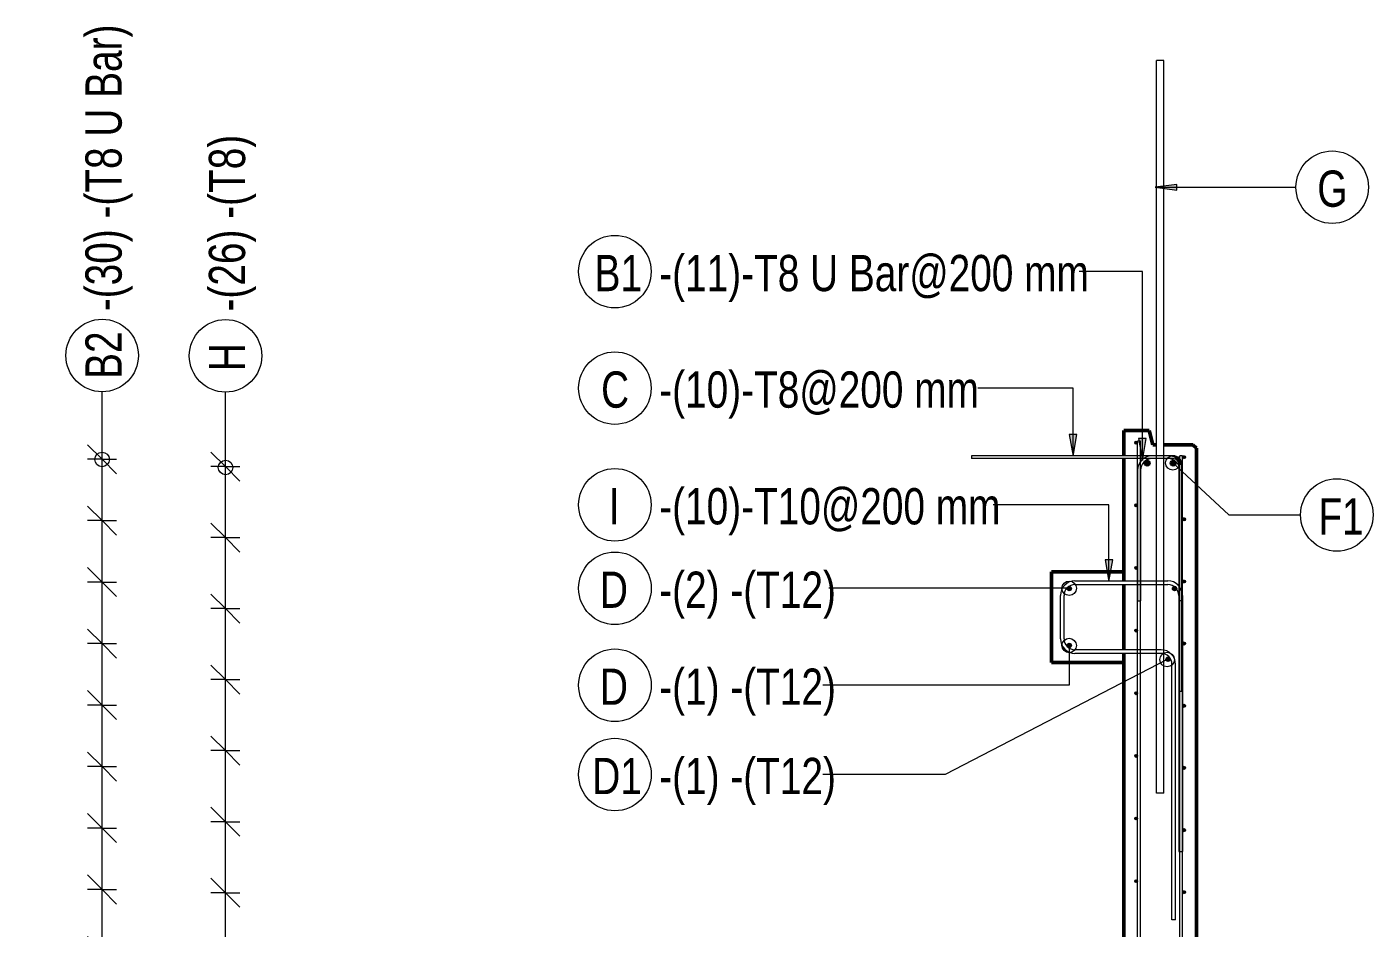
# Model space of a CAD drawing. Header units: millimetres. Extents: x 15401 to 36280, y -2060 to 13564.
# Drawn here: x 22126 to 25838, y 2328 to 4812 of the extents above; entities that cross this region are included whole.
import ezdxf

# ---------------------------------------------------------------- set-up
doc = ezdxf.new("R2010")
doc.units = ezdxf.units.MM
for name, color, linetype, lineweight in [('A-ANNO-DIMS', 211, 'Continuous', 9), ('A-ANNO-DIMS-40', 211, 'Continuous', 9), ('A-WALL', 113, 'Continuous', 25), ('S-BEAM', 12, 'Continuous', 18), ('S-RBAR', 171, 'Continuous', 18), ('S-RBAR-IDEN', 171, 'Continuous', 9)]:
    doc.layers.add(name, color=color, linetype=linetype, lineweight=lineweight)
doc.styles.add('Arial_1', font='arial.ttf', dxfattribs={"height": 95.25})
doc.styles.add('Nirmala UI Semilight', font='NirmalaS.ttf', dxfattribs={"width": 0.8, "height": 100})
doc.dimstyles.new('Arrow_Filled_-_2_5_NI_UI', dxfattribs={"dimscale": 304.8, "dimtxt": 104.736395, "dimasz": 0.262467, "dimexe": 0.131234, "dimexo": 0.0625, "dimgap": 0.131234, "dimtad": 1, "dimdec": 4, "dimzin": 0, "dimdsep": 46, "dimtxsty": 'Nirmala UI Semilight', "dimblk1": 'OBLIQUE', "dimblk2": 'OBLIQUE', "dimsah": 1, "dimcen": 0.09, "dimazin": 0, "dimtfac": 1, "dimtdec": 4, "dimtix": 1, "dimtmove": 0, "dimatfit": 3, "dimfxl": 0.131234, "dimfxlon": 1, "dimtvp": 1, "dimtolj": 1, "dimtzin": 0, "dimarcsym": 2})
doc.dimstyles.new('Arrow_Filled_-_2_5_NI_UI_1', dxfattribs={"dimscale": 304.8, "dimtxt": 104.736395, "dimasz": 0.262467, "dimexe": 0.131234, "dimexo": 0.0625, "dimgap": 0.131234, "dimtad": 1, "dimdec": 4, "dimzin": 0, "dimdsep": 46, "dimtxsty": 'Arial_1', "dimblk1": 'OBLIQUE', "dimblk2": 'OBLIQUE', "dimsah": 1, "dimcen": 0.09, "dimazin": 0, "dimtfac": 1, "dimtdec": 4, "dimtix": 1, "dimtmove": 0, "dimatfit": 3, "dimfxl": 0.131234, "dimfxlon": 1, "dimtvp": 1, "dimtolj": 1, "dimtzin": 0, "dimarcsym": 2})

# ---------------------------------------------------------------- blocks, each defined once
blk = doc.blocks.new('M_Rectangular Corbel - M_Rectangular Corbel-1451328-Elevation Right 1')
at = {"layer": 'S-BEAM', "lineweight": 50}
for p, q in [((12913.8, 3310), (12713.8, 3310)), ((12713.8, 3310), (12713.8, 3060)), ((12913.8, 3285), (12913.8, 3310)), ((12913.8, 3095), (12913.8, 3275)), ((12913.8, 3060), (12913.8, 3085)), ((12713.8, 3060), (12913.8, 3060))]:
    blk.add_line(p, q, dxfattribs=at)
blk = doc.blocks.new('DIMBLOCK58-Elevation Front 1')
at = {"layer": 'A-ANNO-DIMS-40'}
for p, q in [((22333, 2434), (22293, 2474)), ((22333, 2434), (22293, 2434)), ((22333, 2264.5), (22333, 2434)), ((22333, 2434), (22373, 2394)), ((22333, 2434), (22373, 2434)), ((22333, 2264.5), (22293, 2304.5)), ((22333, 2264.5), (22293, 2264.5)), ((22333, 2264.5), (22373, 2224.5)), ((22333, 2264.5), (22373, 2264.5))]:
    blk.add_line(p, q, dxfattribs=at)
blk = doc.blocks.new('_Oblique')
at = {"color": 0, "linetype": 'ByBlock', "lineweight": -2}
blk.add_line((-0.5, -0.5), (0.5, 0.5), dxfattribs=at)
blk = doc.blocks.new('DIMBLOCK59-Elevation Front 1')
at = {"layer": 'A-ANNO-DIMS-40'}
for p, q in [((22333, 2603.5), (22293, 2643.5)), ((22333, 2603.5), (22293, 2603.5)), ((22333, 2434), (22333, 2603.5)), ((22333, 2603.5), (22373, 2563.5)), ((22333, 2603.5), (22373, 2603.5)), ((22333, 2434), (22293, 2474)), ((22333, 2434), (22293, 2434)), ((22333, 2434), (22373, 2394)), ((22333, 2434), (22373, 2434))]:
    blk.add_line(p, q, dxfattribs=at)
blk = doc.blocks.new('DIMBLOCK60-Elevation Front 1')
at = {"layer": 'A-ANNO-DIMS-40'}
for p, q in [((22333, 2773), (22293, 2813)), ((22333, 2773), (22293, 2773)), ((22333, 2603.5), (22333, 2773)), ((22333, 2773), (22373, 2733)), ((22333, 2773), (22373, 2773)), ((22333, 2603.5), (22293, 2643.5)), ((22333, 2603.5), (22293, 2603.5)), ((22333, 2603.5), (22373, 2563.5)), ((22333, 2603.5), (22373, 2603.5))]:
    blk.add_line(p, q, dxfattribs=at)
blk = doc.blocks.new('DIMBLOCK61-Elevation Front 1')
at = {"layer": 'A-ANNO-DIMS-40'}
for p, q in [((22333, 2942.5), (22293, 2982.5)), ((22333, 2942.5), (22293, 2942.5)), ((22333, 2773), (22333, 2942.5)), ((22333, 2942.5), (22373, 2902.5)), ((22333, 2942.5), (22373, 2942.5)), ((22333, 2773), (22293, 2813)), ((22333, 2773), (22293, 2773)), ((22333, 2773), (22373, 2733)), ((22333, 2773), (22373, 2773))]:
    blk.add_line(p, q, dxfattribs=at)
blk = doc.blocks.new('DIMBLOCK62-Elevation Front 1')
at = {"layer": 'A-ANNO-DIMS-40'}
for p, q in [((22333, 3112), (22293, 3152)), ((22333, 3112), (22293, 3112)), ((22333, 2942.5), (22333, 3112)), ((22333, 3112), (22373, 3072)), ((22333, 3112), (22373, 3112)), ((22333, 2942.5), (22293, 2982.5)), ((22333, 2942.5), (22293, 2942.5)), ((22333, 2942.5), (22373, 2902.5)), ((22333, 2942.5), (22373, 2942.5))]:
    blk.add_line(p, q, dxfattribs=at)
blk = doc.blocks.new('DIMBLOCK63-Elevation Front 1')
at = {"layer": 'A-ANNO-DIMS-40'}
for p, q in [((22333, 3281.5), (22293, 3321.5)), ((22333, 3281.5), (22293, 3281.5)), ((22333, 3112), (22333, 3281.5)), ((22333, 3281.5), (22373, 3241.5)), ((22333, 3281.5), (22373, 3281.5)), ((22333, 3112), (22293, 3152)), ((22333, 3112), (22293, 3112)), ((22333, 3112), (22373, 3072)), ((22333, 3112), (22373, 3112))]:
    blk.add_line(p, q, dxfattribs=at)
blk = doc.blocks.new('DIMBLOCK64-Elevation Front 1')
at = {"layer": 'A-ANNO-DIMS-40'}
for p, q in [((22333, 3451), (22293, 3491)), ((22333, 3451), (22293, 3451)), ((22333, 3281.5), (22333, 3451)), ((22333, 3451), (22373, 3411)), ((22333, 3451), (22373, 3451)), ((22333, 3281.5), (22293, 3321.5)), ((22333, 3281.5), (22293, 3281.5)), ((22333, 3281.5), (22373, 3241.5)), ((22333, 3281.5), (22373, 3281.5))]:
    blk.add_line(p, q, dxfattribs=at)
blk = doc.blocks.new('DIMBLOCK65-Elevation Front 1')
at = {"layer": 'A-ANNO-DIMS-40'}
for p, q in [((22333, 3620.5), (22293, 3660.5)), ((22333, 3620.5), (22293, 3620.5)), ((22333, 3451), (22333, 3620.5)), ((22333, 3620.5), (22373, 3580.5)), ((22333, 3620.5), (22373, 3620.5)), ((22333, 3451), (22293, 3491)), ((22333, 3451), (22293, 3451)), ((22333, 3451), (22373, 3411)), ((22333, 3451), (22373, 3451))]:
    blk.add_line(p, q, dxfattribs=at)
blk = doc.blocks.new('DIMBLOCK66-Elevation Front 1')
at = {"layer": 'A-ANNO-DIMS-40'}
for p, q in [((22333, 3620.5), (22293, 3660.5)), ((22333, 3620.5), (22293, 3620.5)), ((22333, -1295), (22333, 3620.5)), ((22333, 3451), (22333, 3620.5)), ((22333, 3620.5), (22373, 3580.5)), ((22333, 3620.5), (22373, 3620.5)), ((22333, 3451), (22293, 3491)), ((22333, 3451), (22293, 3451)), ((22333, 3281.5), (22333, 3451)), ((22333, 3451), (22373, 3411)), ((22333, 3451), (22373, 3451)), ((22333, 3281.5), (22293, 3321.5)), ((22333, 3281.5), (22293, 3281.5)), ((22333, 3112), (22333, 3281.5)), ((22333, 3281.5), (22373, 3241.5)), ((22333, 3281.5), (22373, 3281.5)), ((22333, 3112), (22293, 3152)), ((22333, 3112), (22293, 3112)), ((22333, 2942.5), (22333, 3112)), ((22333, 3112), (22373, 3072)), ((22333, 3112), (22373, 3112)), ((22333, 2942.5), (22293, 2982.5)), ((22333, 2942.5), (22293, 2942.5)), ((22333, 2773), (22333, 2942.5)), ((22333, 2942.5), (22373, 2902.5)), ((22333, 2942.5), (22373, 2942.5)), ((22333, 2773), (22293, 2813)), ((22333, 2773), (22293, 2773)), ((22333, 2603.5), (22333, 2773)), ((22333, 2773), (22373, 2733)), ((22333, 2773), (22373, 2773)), ((22333, 2603.5), (22293, 2643.5)), ((22333, 2603.5), (22293, 2603.5)), ((22333, 2434), (22333, 2603.5)), ((22333, 2603.5), (22373, 2563.5)), ((22333, 2603.5), (22373, 2603.5)), ((22333, 2434), (22293, 2474)), ((22333, 2434), (22293, 2434)), ((22333, 2264.5), (22333, 2434)), ((22333, 2434), (22373, 2394)), ((22333, 2434), (22373, 2434)), ((22333, 2264.5), (22293, 2304.5)), ((22333, 2264.5), (22293, 2264.5)), ((22333, 2095), (22333, 2264.5)), ((22333, 2264.5), (22373, 2224.5)), ((22333, 2264.5), (22373, 2264.5)), ((22333, 2095), (22293, 2135)), ((22333, 2095), (22293, 2095)), ((22333, 1925.5), (22333, 2095)), ((22333, 2095), (22373, 2055)), ((22333, 2095), (22373, 2095)), ((22333, 1925.5), (22293, 1965.5)), ((22333, 1925.5), (22293, 1925.5)), ((22333, 1756), (22333, 1925.5)), ((22333, 1925.5), (22373, 1885.5)), ((22333, 1925.5), (22373, 1925.5)), ((22333, 1756), (22293, 1796)), ((22333, 1756), (22293, 1756)), ((22333, 1586.5), (22333, 1756)), ((22333, 1756), (22373, 1716)), ((22333, 1756), (22373, 1756)), ((22333, 1586.5), (22293, 1626.5)), ((22333, 1586.5), (22293, 1586.5)), ((22333, 1417), (22333, 1586.5)), ((22333, 1586.5), (22373, 1546.5)), ((22333, 1586.5), (22373, 1586.5)), ((22333, 1417), (22293, 1457)), ((22333, 1417), (22293, 1417)), ((22333, 1247.5), (22333, 1417)), ((22333, 1417), (22373, 1377)), ((22333, 1417), (22373, 1417)), ((22333, 1247.5), (22293, 1287.5)), ((22333, 1247.5), (22293, 1247.5)), ((22333, 1078), (22333, 1247.5)), ((22333, 1247.5), (22373, 1207.5)), ((22333, 1247.5), (22373, 1247.5)), ((22333, 1078), (22293, 1118)), ((22333, 1078), (22293, 1078)), ((22333, 908.5), (22333, 1078)), ((22333, 1078), (22373, 1038)), ((22333, 1078), (22373, 1078)), ((22333, 908.5), (22293, 948.5)), ((22333, 908.5), (22293, 908.5)), ((22333, 739), (22333, 908.5)), ((22333, 908.5), (22373, 868.5)), ((22333, 908.5), (22373, 908.5)), ((22333, 739), (22293, 779)), ((22333, 739), (22293, 739)), ((22333, 569.5), (22333, 739)), ((22333, 739), (22373, 699)), ((22333, 739), (22373, 739)), ((22333, 569.5), (22293, 609.5)), ((22333, 569.5), (22293, 569.5)), ((22333, 400), (22333, 569.5)), ((22333, 569.5), (22373, 529.5)), ((22333, 569.5), (22373, 569.5)), ((22333, 400), (22293, 440)), ((22333, 400), (22293, 400)), ((22333, 230.5), (22333, 400)), ((22333, 400), (22373, 360)), ((22333, 400), (22373, 400)), ((22333, 230.5), (22293, 270.5)), ((22333, 230.5), (22293, 230.5)), ((22333, 61), (22333, 230.5)), ((22333, 230.5), (22373, 190.5)), ((22333, 230.5), (22373, 230.5)), ((22333, 61), (22293, 101)), ((22333, 61), (22293, 61)), ((22333, -108.5), (22333, 61)), ((22333, 61), (22373, 21)), ((22333, 61), (22373, 61)), ((22333, -108.5), (22293, -68.5)), ((22333, -108.5), (22293, -108.5)), ((22333, -278), (22333, -108.5)), ((22333, -108.5), (22373, -148.5)), ((22333, -108.5), (22373, -108.5)), ((22333, -278), (22293, -238)), ((22333, -278), (22293, -278)), ((22333, -447.5), (22333, -278)), ((22333, -278), (22373, -318)), ((22333, -278), (22373, -278)), ((22333, -447.5), (22293, -407.5)), ((22333, -447.5), (22293, -447.5)), ((22333, -617), (22333, -447.5)), ((22333, -447.5), (22373, -487.5)), ((22333, -447.5), (22373, -447.5)), ((22333, -617), (22293, -577)), ((22333, -617), (22293, -617)), ((22333, -786.5), (22333, -617)), ((22333, -617), (22373, -657)), ((22333, -617), (22373, -617)), ((22333, -786.5), (22293, -746.5)), ((22333, -786.5), (22293, -786.5)), ((22333, -956), (22333, -786.5)), ((22333, -786.5), (22373, -826.5)), ((22333, -786.5), (22373, -786.5)), ((22333, -956), (22293, -916)), ((22333, -956), (22293, -956)), ((22333, -1125.5), (22333, -956)), ((22333, -956), (22373, -996)), ((22333, -956), (22373, -956)), ((22333, -1125.5), (22293, -1085.5)), ((22333, -1125.5), (22293, -1125.5)), ((22333, -1295), (22333, -1125.5)), ((22333, -1125.5), (22373, -1165.5)), ((22333, -1125.5), (22373, -1125.5)), ((22333, -1295), (22293, -1255)), ((22333, -1295), (22293, -1295)), ((22333, -1295), (22373, -1335)), ((22333, -1295), (22373, -1295))]:
    blk.add_line(p, q, dxfattribs=at)
blk = doc.blocks.new('_None')
blk = doc.blocks.new('DIMBLOCK85-Elevation Front 1')
at = {"layer": 'A-ANNO-DIMS-40'}
for p, q in [((22673.1, 2425.2), (22633.1, 2465.2)), ((22673.1, 2425.2), (22633.1, 2425.2)), ((22673.1, 2229.4), (22673.1, 2425.2)), ((22673.1, 2425.2), (22713.1, 2385.2)), ((22673.1, 2425.2), (22713.1, 2425.2)), ((22673.1, 2229.4), (22633.1, 2269.4)), ((22673.1, 2229.4), (22633.1, 2229.4)), ((22673.1, 2229.4), (22713.1, 2189.4)), ((22673.1, 2229.4), (22713.1, 2229.4))]:
    blk.add_line(p, q, dxfattribs=at)
blk = doc.blocks.new('DIMBLOCK86-Elevation Front 1')
at = {"layer": 'A-ANNO-DIMS-40'}
for p, q in [((22673.1, 2621), (22633.1, 2661)), ((22673.1, 2621), (22633.1, 2621)), ((22673.1, 2425.2), (22673.1, 2621)), ((22673.1, 2621), (22713.1, 2581)), ((22673.1, 2621), (22713.1, 2621)), ((22673.1, 2425.2), (22633.1, 2465.2)), ((22673.1, 2425.2), (22633.1, 2425.2)), ((22673.1, 2425.2), (22713.1, 2385.2)), ((22673.1, 2425.2), (22713.1, 2425.2))]:
    blk.add_line(p, q, dxfattribs=at)
blk = doc.blocks.new('DIMBLOCK87-Elevation Front 1')
at = {"layer": 'A-ANNO-DIMS-40'}
for p, q in [((22673.1, 2816.8), (22633.1, 2856.8)), ((22673.1, 2816.8), (22633.1, 2816.8)), ((22673.1, 2621), (22673.1, 2816.8)), ((22673.1, 2816.8), (22713.1, 2776.8)), ((22673.1, 2816.8), (22713.1, 2816.8)), ((22673.1, 2621), (22633.1, 2661)), ((22673.1, 2621), (22633.1, 2621)), ((22673.1, 2621), (22713.1, 2581)), ((22673.1, 2621), (22713.1, 2621))]:
    blk.add_line(p, q, dxfattribs=at)
blk = doc.blocks.new('DIMBLOCK88-Elevation Front 1')
at = {"layer": 'A-ANNO-DIMS-40'}
for p, q in [((22673.1, 3012.6), (22633.1, 3052.6)), ((22673.1, 3012.6), (22633.1, 3012.6)), ((22673.1, 2816.8), (22673.1, 3012.6)), ((22673.1, 3012.6), (22713.1, 2972.6)), ((22673.1, 3012.6), (22713.1, 3012.6)), ((22673.1, 2816.8), (22633.1, 2856.8)), ((22673.1, 2816.8), (22633.1, 2816.8)), ((22673.1, 2816.8), (22713.1, 2776.8)), ((22673.1, 2816.8), (22713.1, 2816.8))]:
    blk.add_line(p, q, dxfattribs=at)
blk = doc.blocks.new('DIMBLOCK89-Elevation Front 1')
at = {"layer": 'A-ANNO-DIMS-40'}
for p, q in [((22673.1, 3208.4), (22633.1, 3248.4)), ((22673.1, 3208.4), (22633.1, 3208.4)), ((22673.1, 3012.6), (22673.1, 3208.4)), ((22673.1, 3208.4), (22713.1, 3168.4)), ((22673.1, 3208.4), (22713.1, 3208.4)), ((22673.1, 3012.6), (22633.1, 3052.6)), ((22673.1, 3012.6), (22633.1, 3012.6)), ((22673.1, 3012.6), (22713.1, 2972.6)), ((22673.1, 3012.6), (22713.1, 3012.6))]:
    blk.add_line(p, q, dxfattribs=at)
blk = doc.blocks.new('DIMBLOCK90-Elevation Front 1')
at = {"layer": 'A-ANNO-DIMS-40'}
for p, q in [((22673.1, 3404.2), (22633.1, 3444.2)), ((22673.1, 3404.2), (22633.1, 3404.2)), ((22673.1, 3208.4), (22673.1, 3404.2)), ((22673.1, 3404.2), (22713.1, 3364.2)), ((22673.1, 3404.2), (22713.1, 3404.2)), ((22673.1, 3208.4), (22633.1, 3248.4)), ((22673.1, 3208.4), (22633.1, 3208.4)), ((22673.1, 3208.4), (22713.1, 3168.4)), ((22673.1, 3208.4), (22713.1, 3208.4))]:
    blk.add_line(p, q, dxfattribs=at)
blk = doc.blocks.new('DIMBLOCK91-Elevation Front 1')
at = {"layer": 'A-ANNO-DIMS-40'}
for p, q in [((22673.1, 3600), (22633.1, 3640)), ((22673.1, 3600), (22633.1, 3600)), ((22673.1, 3404.2), (22673.1, 3600)), ((22673.1, 3600), (22713.1, 3560)), ((22673.1, 3600), (22713.1, 3600)), ((22673.1, 3404.2), (22633.1, 3444.2)), ((22673.1, 3404.2), (22633.1, 3404.2)), ((22673.1, 3404.2), (22713.1, 3364.2)), ((22673.1, 3404.2), (22713.1, 3404.2))]:
    blk.add_line(p, q, dxfattribs=at)
blk = doc.blocks.new('DIMBLOCK92-Elevation Front 1')
at = {"layer": 'A-ANNO-DIMS-40'}
for p, q in [((22673.1, 3600), (22633.1, 3640)), ((22673.1, 3600), (22633.1, 3600)), ((22673.1, -1295), (22673.1, 3600)), ((22673.1, 3404.2), (22673.1, 3600)), ((22673.1, 3600), (22713.1, 3560)), ((22673.1, 3600), (22713.1, 3600)), ((22673.1, 3404.2), (22633.1, 3444.2)), ((22673.1, 3404.2), (22633.1, 3404.2)), ((22673.1, 3208.4), (22673.1, 3404.2)), ((22673.1, 3404.2), (22713.1, 3364.2)), ((22673.1, 3404.2), (22713.1, 3404.2)), ((22673.1, 3208.4), (22633.1, 3248.4)), ((22673.1, 3208.4), (22633.1, 3208.4)), ((22673.1, 3012.6), (22673.1, 3208.4)), ((22673.1, 3208.4), (22713.1, 3168.4)), ((22673.1, 3208.4), (22713.1, 3208.4)), ((22673.1, 3012.6), (22633.1, 3052.6)), ((22673.1, 3012.6), (22633.1, 3012.6)), ((22673.1, 2816.8), (22673.1, 3012.6)), ((22673.1, 3012.6), (22713.1, 2972.6)), ((22673.1, 3012.6), (22713.1, 3012.6)), ((22673.1, 2816.8), (22633.1, 2856.8)), ((22673.1, 2816.8), (22633.1, 2816.8)), ((22673.1, 2621), (22673.1, 2816.8)), ((22673.1, 2816.8), (22713.1, 2776.8)), ((22673.1, 2816.8), (22713.1, 2816.8)), ((22673.1, 2621), (22633.1, 2661)), ((22673.1, 2621), (22633.1, 2621)), ((22673.1, 2425.2), (22673.1, 2621)), ((22673.1, 2621), (22713.1, 2581)), ((22673.1, 2621), (22713.1, 2621)), ((22673.1, 2425.2), (22633.1, 2465.2)), ((22673.1, 2425.2), (22633.1, 2425.2)), ((22673.1, 2229.4), (22673.1, 2425.2)), ((22673.1, 2425.2), (22713.1, 2385.2)), ((22673.1, 2425.2), (22713.1, 2425.2)), ((22673.1, 2229.4), (22633.1, 2269.4)), ((22673.1, 2229.4), (22633.1, 2229.4)), ((22673.1, 2033.6), (22673.1, 2229.4)), ((22673.1, 2229.4), (22713.1, 2189.4)), ((22673.1, 2229.4), (22713.1, 2229.4)), ((22673.1, 2033.6), (22633.1, 2073.6)), ((22673.1, 2033.6), (22633.1, 2033.6)), ((22673.1, 1837.8), (22673.1, 2033.6)), ((22673.1, 2033.6), (22713.1, 1993.6)), ((22673.1, 2033.6), (22713.1, 2033.6)), ((22673.1, 1837.8), (22633.1, 1877.8)), ((22673.1, 1837.8), (22633.1, 1837.8)), ((22673.1, 1642), (22673.1, 1837.8)), ((22673.1, 1837.8), (22713.1, 1797.8)), ((22673.1, 1837.8), (22713.1, 1837.8)), ((22673.1, 1642), (22633.1, 1682)), ((22673.1, 1642), (22633.1, 1642)), ((22673.1, 1446.2), (22673.1, 1642)), ((22673.1, 1642), (22713.1, 1602)), ((22673.1, 1642), (22713.1, 1642)), ((22673.1, 1446.2), (22633.1, 1486.2)), ((22673.1, 1446.2), (22633.1, 1446.2)), ((22673.1, 1250.4), (22673.1, 1446.2)), ((22673.1, 1446.2), (22713.1, 1406.2)), ((22673.1, 1446.2), (22713.1, 1446.2)), ((22673.1, 1250.4), (22633.1, 1290.4)), ((22673.1, 1250.4), (22633.1, 1250.4)), ((22673.1, 1054.6), (22673.1, 1250.4)), ((22673.1, 1250.4), (22713.1, 1210.4)), ((22673.1, 1250.4), (22713.1, 1250.4)), ((22673.1, 1054.6), (22633.1, 1094.6)), ((22673.1, 1054.6), (22633.1, 1054.6)), ((22673.1, 858.8), (22673.1, 1054.6)), ((22673.1, 1054.6), (22713.1, 1014.6)), ((22673.1, 1054.6), (22713.1, 1054.6)), ((22673.1, 858.8), (22633.1, 898.8)), ((22673.1, 858.8), (22633.1, 858.8)), ((22673.1, 663), (22673.1, 858.8)), ((22673.1, 858.8), (22713.1, 818.8)), ((22673.1, 858.8), (22713.1, 858.8)), ((22673.1, 663), (22633.1, 703)), ((22673.1, 663), (22633.1, 663)), ((22673.1, 467.2), (22673.1, 663)), ((22673.1, 663), (22713.1, 623)), ((22673.1, 663), (22713.1, 663)), ((22673.1, 467.2), (22633.1, 507.2)), ((22673.1, 467.2), (22633.1, 467.2)), ((22673.1, 271.4), (22673.1, 467.2)), ((22673.1, 467.2), (22713.1, 427.2)), ((22673.1, 467.2), (22713.1, 467.2)), ((22673.1, 271.4), (22633.1, 311.4)), ((22673.1, 271.4), (22633.1, 271.4)), ((22673.1, 75.6), (22673.1, 271.4)), ((22673.1, 271.4), (22713.1, 231.4)), ((22673.1, 271.4), (22713.1, 271.4)), ((22673.1, 75.6), (22633.1, 115.6)), ((22673.1, 75.6), (22633.1, 75.6)), ((22673.1, -120.2), (22673.1, 75.6)), ((22673.1, 75.6), (22713.1, 35.6)), ((22673.1, 75.6), (22713.1, 75.6)), ((22673.1, -120.2), (22633.1, -80.2)), ((22673.1, -120.2), (22633.1, -120.2)), ((22673.1, -316), (22673.1, -120.2)), ((22673.1, -120.2), (22713.1, -160.2)), ((22673.1, -120.2), (22713.1, -120.2)), ((22673.1, -316), (22633.1, -276)), ((22673.1, -316), (22633.1, -316)), ((22673.1, -511.8), (22673.1, -316)), ((22673.1, -316), (22713.1, -356)), ((22673.1, -316), (22713.1, -316)), ((22673.1, -511.8), (22633.1, -471.8)), ((22673.1, -511.8), (22633.1, -511.8)), ((22673.1, -707.6), (22673.1, -511.8)), ((22673.1, -511.8), (22713.1, -551.8)), ((22673.1, -511.8), (22713.1, -511.8)), ((22673.1, -707.6), (22633.1, -667.6)), ((22673.1, -707.6), (22633.1, -707.6)), ((22673.1, -903.4), (22673.1, -707.6)), ((22673.1, -707.6), (22713.1, -747.6)), ((22673.1, -707.6), (22713.1, -707.6)), ((22673.1, -903.4), (22633.1, -863.4)), ((22673.1, -903.4), (22633.1, -903.4)), ((22673.1, -1099.2), (22673.1, -903.4)), ((22673.1, -903.4), (22713.1, -943.4)), ((22673.1, -903.4), (22713.1, -903.4)), ((22673.1, -1099.2), (22633.1, -1059.2)), ((22673.1, -1099.2), (22633.1, -1099.2)), ((22673.1, -1295), (22673.1, -1099.2)), ((22673.1, -1099.2), (22713.1, -1139.2)), ((22673.1, -1099.2), (22713.1, -1099.2)), ((22673.1, -1295), (22633.1, -1255)), ((22673.1, -1295), (22633.1, -1295)), ((22673.1, -1295), (22713.1, -1335)), ((22673.1, -1295), (22713.1, -1295))]:
    blk.add_line(p, q, dxfattribs=at)
blk = doc.blocks.new('M_Rebar Tag_rfa MARK - DOT 1 MM-794228-Elevation Front 1')
at = {"layer": 'S-RBAR-IDEN'}
blk.add_circle((17312.2, -1959.5), 100, dxfattribs=at)
blk = doc.blocks.new('M_Rebar Tag_rfa MARK - DOT 1 MM-794228-Elevation Right 1')
at = {"layer": 'S-RBAR-IDEN'}
blk.add_circle((11510.3, 3264.5), 100, dxfattribs=at)
blk = doc.blocks.new('M_Rebar Tag_rfa Dimension - ARROW-793927-Elevation Right 1')
at = {"layer": 'S-RBAR-IDEN'}
blk.add_circle((13488.4, 1852.2), 100, dxfattribs=at)
blk = doc.blocks.new('M_Rebar Tag_rfa MARK - ARROW-794226-Elevation Right 1')
at = {"layer": 'S-RBAR-IDEN'}
blk.add_circle((13488.4, 4370.3), 100, dxfattribs=at)

msp = doc.modelspace()

# ---------------------------------------------------------------- hatches: boundary and pattern name
at = {"layer": 'S-RBAR'}
h = msp.add_hatch(color=256, dxfattribs=at)
edge = h.paths.add_edge_path()
edge.add_arc((25184.62743, 3666), 4, 0, 360)
for points in [[(25184.62743, 3662), (25188.62743, 3666), (25184.62743, 3670), (25180.62743, 3666)], [(25217.21924, 3601.89155), (25222.74711, 3609.5), (25217.21924, 3617.10845), (25208.27497, 3614.20228), (25208.27497, 3604.79772)], [(25289.04926, 3601.89155), (25294.57712, 3609.5), (25289.04926, 3617.10845), (25280.10499, 3614.20228), (25280.10499, 3604.79772)], [(25316.62743, 3622), (25320.62743, 3626), (25316.62743, 3630), (25312.62743, 3626)], [(25184.62743, 3489.27586), (25188.62743, 3493.27586), (25184.62743, 3497.27586), (25180.8223, 3493.081)], [(25316.62743, 3450.65517), (25320.62743, 3454.65517), (25316.62743, 3458.65517), (25312.62743, 3454.65517)], [(25184.62743, 3316.55172), (25188.62743, 3320.55172), (25184.62743, 3324.55172), (25180.62743, 3320.55172)], [(25000.01951, 3257.66917), (25006.01951, 3263.66917), (25000.01951, 3269.66917), (24994.01951, 3263.66917)], [(25290.62743, 3257.66917), (25296.62743, 3263.66917), (25290.62743, 3269.66917), (25284.62743, 3263.66917)], [(25316.62743, 3279.31034), (25320.62743, 3283.31034), (25316.62743, 3287.31034), (25312.62743, 3283.31034)], [(25184.62743, 3143.82759), (25188.62743, 3147.82759), (25184.62743, 3151.82759), (25180.62743, 3147.82759)], [(25000.01951, 3101.07444), (25006.01951, 3107.07444), (25000.01951, 3113.07444), (24994.01951, 3107.07444)], [(25316.62743, 3107.96552), (25320.62743, 3111.96552), (25316.62743, 3115.96552), (25312.62743, 3111.96552)], [(25272.34323, 3062.80184), (25278.34323, 3068.80184), (25272.34323, 3074.80184), (25266.34323, 3068.80184)], [(25272.34323, 3062.80184), (25278.34323, 3068.80184), (25272.34323, 3074.80184), (25266.34323, 3068.80184)], [(25184.62743, 2971.10345), (25188.62743, 2975.10345), (25184.62743, 2979.10345), (25180.62743, 2975.10345)], [(25316.62743, 2936.62069), (25320.62743, 2940.62069), (25316.62743, 2944.62069), (25312.62743, 2940.62069)], [(25184.62743, 2798.37931), (25188.62743, 2802.37931), (25184.62743, 2806.37931), (25180.62743, 2802.37931)], [(25316.62743, 2765.27586), (25320.62743, 2769.27586), (25316.62743, 2773.27586), (25312.62743, 2769.27586)], [(25184.62743, 2625.65517), (25188.62743, 2629.65517), (25184.62743, 2633.65517), (25180.62743, 2629.65517)], [(25316.62743, 2593.93103), (25320.62743, 2597.93103), (25316.62743, 2601.93103), (25312.62743, 2597.93103)], [(25184.62743, 2452.93103), (25188.62743, 2456.93103), (25184.62743, 2460.93103), (25180.62743, 2456.93103)], [(25316.62743, 2422.58621), (25320.62743, 2426.58621), (25316.62743, 2430.58621), (25312.62743, 2426.58621)]]:
    msp.add_hatch(color=256, dxfattribs=at).paths.add_polyline_path(points)
h = msp.add_hatch(color=256, dxfattribs=at)
edge = h.paths.add_edge_path()
edge.add_arc((25214.74711, 3609.5), 8, 0, 360)
h = msp.add_hatch(color=256, dxfattribs=at)
edge = h.paths.add_edge_path()
edge.add_arc((25286.57712, 3609.5), 8, 0, 360)
h = msp.add_hatch(color=256, dxfattribs=at)
edge = h.paths.add_edge_path()
edge.add_arc((25316.62743, 3626), 4, 0, 360)
h = msp.add_hatch(color=256, dxfattribs=at)
edge = h.paths.add_edge_path()
edge.add_arc((25184.62743, 3493.27586), 4, 0, 360)
h = msp.add_hatch(color=256, dxfattribs=at)
edge = h.paths.add_edge_path()
edge.add_arc((25316.62743, 3454.65517), 4, 0, 360)
h = msp.add_hatch(color=256, dxfattribs=at)
edge = h.paths.add_edge_path()
edge.add_arc((25184.62743, 3320.55172), 4, 0, 360)
h = msp.add_hatch(color=256, dxfattribs=at)
edge = h.paths.add_edge_path()
edge.add_arc((25000.01951, 3263.66917), 6, 0, 360)
h = msp.add_hatch(color=256, dxfattribs=at)
edge = h.paths.add_edge_path()
edge.add_arc((25290.62743, 3263.66917), 6, 0, 360)
h = msp.add_hatch(color=256, dxfattribs=at)
edge = h.paths.add_edge_path()
edge.add_arc((25316.62743, 3283.31034), 4, 0, 360)
h = msp.add_hatch(color=256, dxfattribs=at)
edge = h.paths.add_edge_path()
edge.add_arc((25184.62743, 3147.82759), 4, 0, 360)
h = msp.add_hatch(color=256, dxfattribs=at)
edge = h.paths.add_edge_path()
edge.add_arc((25000.01951, 3107.07444), 6, 0, 360)
h = msp.add_hatch(color=256, dxfattribs=at)
edge = h.paths.add_edge_path()
edge.add_arc((25316.62743, 3111.96552), 4, 0, 360)
h = msp.add_hatch(color=256, dxfattribs=at)
edge = h.paths.add_edge_path()
edge.add_arc((25272.34323, 3068.80184), 6, 0, 360)
h = msp.add_hatch(color=256, dxfattribs=at)
edge = h.paths.add_edge_path()
edge.add_arc((25272.34323, 3068.80184), 6, 0, 360)
h = msp.add_hatch(color=256, dxfattribs=at)
edge = h.paths.add_edge_path()
edge.add_arc((25184.62743, 2975.10345), 4, 0, 360)
h = msp.add_hatch(color=256, dxfattribs=at)
edge = h.paths.add_edge_path()
edge.add_arc((25316.62743, 2940.62069), 4, 0, 360)
h = msp.add_hatch(color=256, dxfattribs=at)
edge = h.paths.add_edge_path()
edge.add_arc((25184.62743, 2802.37931), 4, 0, 360)
h = msp.add_hatch(color=256, dxfattribs=at)
edge = h.paths.add_edge_path()
edge.add_arc((25316.62743, 2769.27586), 4, 0, 360)
h = msp.add_hatch(color=256, dxfattribs=at)
edge = h.paths.add_edge_path()
edge.add_arc((25184.62743, 2629.65517), 4, 0, 360)
h = msp.add_hatch(color=256, dxfattribs=at)
edge = h.paths.add_edge_path()
edge.add_arc((25316.62743, 2597.93103), 4, 0, 360)
h = msp.add_hatch(color=256, dxfattribs=at)
edge = h.paths.add_edge_path()
edge.add_arc((25184.62743, 2456.93103), 4, 0, 360)
h = msp.add_hatch(color=256, dxfattribs=at)
edge = h.paths.add_edge_path()
edge.add_arc((25316.62743, 2426.58621), 4, 0, 360)
at = {"layer": 'S-RBAR-IDEN'}
for points in [[(25236.83865, 4370.34557), (25296.83865, 4362.44642), (25296.83865, 4378.24472)], [(25010.70984, 3628.66292), (25021.28946, 3688.66292), (25000.13022, 3688.66292)], [(25201.73821, 3617.07608), (25212.31783, 3677.07608), (25191.15859, 3677.07608)], [(25109.22774, 3283.28382), (25119.80736, 3343.28382), (25098.64813, 3343.28382)]]:
    msp.add_hatch(color=256, dxfattribs=at).paths.add_polyline_path(points)

# ---------------------------------------------------------------- linework, layer by layer
at = {"layer": 'A-WALL', "lineweight": 50}
for p, q in [((25220.61539, 3700), (25150.62743, 3700)), ((25150.62743, 3700), (25150.62743, 3630)), ((25230.61539, 3660), (25220.61539, 3700)), ((25240.62743, 3660), (25230.61539, 3660)), ((25341.07733, 3660), (25260.62743, 3660)), ((25350.62743, 3650.4499), (25341.07733, 3660)), ((25350.62743, 1771.09395), (25350.62743, 3650.4499)), ((25150.62743, 3622), (25150.62743, 3285)), ((25150.62743, 3275), (25150.62743, 3095)), ((25150.62743, 3085), (25150.62743, -1395))]:
    msp.add_line(p, q, dxfattribs=at)
at = {"layer": 'S-RBAR'}
for p, q in [((25260.62743, 4720), (25240.62743, 4720)), ((25240.62743, 2700), (25240.62743, 4720)), ((25260.62743, 2700), (25260.62743, 4720)), ((25184.62743, 3670), (25180.62743, 3666)), ((25180.62743, 3666), (25184.62743, 3662)), ((25188.62743, 3666), (25184.62743, 3670)), ((25184.62743, 3662), (25188.62743, 3666)), ((25196.62743, 3670), (25188.62743, 3670)), ((25188.62743, -1365), (25188.62743, 3670)), ((25196.62743, -1365), (25196.62743, 3670)), ((25286.62743, 3630), (24730.62743, 3630)), ((24730.62743, 3630), (24730.62743, 3622)), ((25286.62743, 3622), (24730.62743, 3622)), ((25217.21924, 3617.10845), (25208.27497, 3614.20228)), ((25208.27497, 3614.20228), (25208.27497, 3604.79772)), ((25208.27497, 3604.79772), (25217.21924, 3601.89155)), ((25222.74711, 3609.5), (25217.21924, 3617.10845)), ((25217.21924, 3601.89155), (25222.74711, 3609.5)), ((25272.62743, 3630), (25228.62743, 3630)), ((25272.62743, 3622), (25228.62743, 3622)), ((25289.04926, 3617.10845), (25280.10499, 3614.20228)), ((25280.10499, 3614.20228), (25280.10499, 3604.79772)), ((25280.10499, 3604.79772), (25289.04926, 3601.89155)), ((25294.57712, 3609.5), (25289.04926, 3617.10845)), ((25289.04926, 3601.89155), (25294.57712, 3609.5)), ((25302.62743, 2980.31382), (25302.62743, 3606)), ((25312.62743, 3630), (25304.62743, 3630)), ((25304.62743, -1365), (25304.62743, 3630)), ((25310.62743, 2980.31382), (25310.62743, 3606)), ((25312.62743, -1365), (25312.62743, 3630)), ((25316.62743, 3630), (25312.62743, 3626)), ((25312.62743, 3626), (25316.62743, 3622)), ((25320.62743, 3626), (25316.62743, 3630)), ((25316.62743, 3622), (25320.62743, 3626)), ((25188.62743, 3590), (25188.62743, 3230)), ((25196.62743, 3590), (25196.62743, 3230)), ((25304.62743, 3230), (25304.62743, 3590)), ((25312.62743, 3230), (25312.62743, 3590)), ((25184.62743, 3497.27586), (25180.8223, 3493.081)), ((25180.8223, 3493.081), (25184.62743, 3489.27586)), ((25188.62743, 3493.27586), (25184.62743, 3497.27586)), ((25184.62743, 3489.27586), (25188.62743, 3493.27586)), ((25316.62743, 3458.65517), (25312.62743, 3454.65517)), ((25312.62743, 3454.65517), (25316.62743, 3450.65517)), ((25320.62743, 3454.65517), (25316.62743, 3458.65517)), ((25316.62743, 3450.65517), (25320.62743, 3454.65517)), ((25184.62743, 3324.55172), (25180.62743, 3320.55172)), ((25180.62743, 3320.55172), (25184.62743, 3316.55172)), ((25188.62743, 3320.55172), (25184.62743, 3324.55172)), ((25184.62743, 3316.55172), (25188.62743, 3320.55172)), ((25000.01951, 3269.66917), (24994.01951, 3263.66917)), ((25006.01951, 3263.66917), (25000.01951, 3269.66917)), ((25015.62743, 3285), (25272.03727, 3285)), ((25015.62743, 3275), (25272.03727, 3275)), ((25290.62743, 3269.66917), (25284.62743, 3263.66917)), ((25296.62743, 3263.66917), (25290.62743, 3269.66917)), ((25316.62743, 3287.31034), (25312.62743, 3283.31034)), ((25312.62743, 3283.31034), (25316.62743, 3279.31034)), ((25320.62743, 3283.31034), (25316.62743, 3287.31034)), ((25316.62743, 3279.31034), (25320.62743, 3283.31034)), ((24975.62743, 3125), (24975.62743, 3245)), ((24985.62743, 3125), (24985.62743, 3245)), ((24994.01951, 3263.66917), (25000.01951, 3257.66917)), ((25000.01951, 3257.66917), (25006.01951, 3263.66917)), ((25188.62743, 3230), (25196.62743, 3230)), ((25284.62743, 3263.66917), (25290.62743, 3257.66917)), ((25290.62743, 3257.66917), (25296.62743, 3263.66917)), ((25302.03727, 3245), (25302.03727, 2538.77038)), ((25312.62743, 3230), (25304.62743, 3230)), ((25312.03727, 3245), (25312.03727, 2538.77038)), ((25184.62743, 3151.82759), (25180.62743, 3147.82759)), ((25180.62743, 3147.82759), (25184.62743, 3143.82759)), ((25188.62743, 3147.82759), (25184.62743, 3151.82759)), ((25184.62743, 3143.82759), (25188.62743, 3147.82759)), ((25000.01951, 3113.07444), (24994.01951, 3107.07444)), ((24994.01951, 3107.07444), (25000.01951, 3101.07444)), ((25006.01951, 3107.07444), (25000.01951, 3113.07444)), ((25000.01951, 3101.07444), (25006.01951, 3107.07444)), ((25253.04665, 3095), (25015.62743, 3095)), ((25253.04665, 3085), (25015.62743, 3085)), ((25316.62743, 3115.96552), (25312.62743, 3111.96552)), ((25312.62743, 3111.96552), (25316.62743, 3107.96552)), ((25320.62743, 3111.96552), (25316.62743, 3115.96552)), ((25316.62743, 3107.96552), (25320.62743, 3111.96552)), ((25272.34323, 3074.80184), (25266.34323, 3068.80184)), ((25272.34323, 3074.80184), (25266.34323, 3068.80184)), ((25266.34323, 3068.80184), (25272.34323, 3062.80184)), ((25266.34323, 3068.80184), (25272.34323, 3062.80184)), ((25278.34323, 3068.80184), (25272.34323, 3074.80184)), ((25278.34323, 3068.80184), (25272.34323, 3074.80184)), ((25272.34323, 3062.80184), (25278.34323, 3068.80184)), ((25272.34323, 3062.80184), (25278.34323, 3068.80184)), ((25283.04665, 2350.77038), (25283.04665, 3055)), ((25293.04665, 2350.77038), (25293.04665, 3055)), ((25184.62743, 2979.10345), (25180.62743, 2975.10345)), ((25180.62743, 2975.10345), (25184.62743, 2971.10345)), ((25188.62743, 2975.10345), (25184.62743, 2979.10345)), ((25184.62743, 2971.10345), (25188.62743, 2975.10345)), ((25310.62743, 2980.31382), (25302.62743, 2980.31382)), ((25316.62743, 2944.62069), (25312.62743, 2940.62069)), ((25312.62743, 2940.62069), (25316.62743, 2936.62069)), ((25320.62743, 2940.62069), (25316.62743, 2944.62069)), ((25316.62743, 2936.62069), (25320.62743, 2940.62069)), ((25184.62743, 2806.37931), (25180.62743, 2802.37931)), ((25180.62743, 2802.37931), (25184.62743, 2798.37931)), ((25188.62743, 2802.37931), (25184.62743, 2806.37931)), ((25184.62743, 2798.37931), (25188.62743, 2802.37931)), ((25316.62743, 2773.27586), (25312.62743, 2769.27586)), ((25312.62743, 2769.27586), (25316.62743, 2765.27586)), ((25320.62743, 2769.27586), (25316.62743, 2773.27586)), ((25316.62743, 2765.27586), (25320.62743, 2769.27586)), ((25260.62743, 2700), (25240.62743, 2700)), ((25184.62743, 2633.65517), (25180.62743, 2629.65517)), ((25180.62743, 2629.65517), (25184.62743, 2625.65517)), ((25188.62743, 2629.65517), (25184.62743, 2633.65517)), ((25184.62743, 2625.65517), (25188.62743, 2629.65517)), ((25316.62743, 2601.93103), (25312.62743, 2597.93103)), ((25320.62743, 2597.93103), (25316.62743, 2601.93103)), ((25312.62743, 2597.93103), (25316.62743, 2593.93103)), ((25316.62743, 2593.93103), (25320.62743, 2597.93103)), ((25302.03727, 2538.77038), (25312.03727, 2538.77038)), ((25184.62743, 2460.93103), (25180.62743, 2456.93103)), ((25180.62743, 2456.93103), (25184.62743, 2452.93103)), ((25188.62743, 2456.93103), (25184.62743, 2460.93103)), ((25184.62743, 2452.93103), (25188.62743, 2456.93103)), ((25316.62743, 2430.58621), (25312.62743, 2426.58621)), ((25312.62743, 2426.58621), (25316.62743, 2422.58621)), ((25320.62743, 2426.58621), (25316.62743, 2430.58621)), ((25316.62743, 2422.58621), (25320.62743, 2426.58621)), ((25293.04665, 2350.77038), (25283.04665, 2350.77038))]:
    msp.add_line(p, q, dxfattribs=at)
for centre, radius in [((25184.62743, 3666), 4), ((25214.74711, 3609.5), 8), ((25286.57712, 3609.5), 8), ((25316.62743, 3626), 4), ((25184.62743, 3493.27586), 4), ((25316.62743, 3454.65517), 4), ((25184.62743, 3320.55172), 4), ((25000.01951, 3263.66917), 6), ((25290.62743, 3263.66917), 6), ((25316.62743, 3283.31034), 4), ((25184.62743, 3147.82759), 4), ((25000.01951, 3107.07444), 6), ((25316.62743, 3111.96552), 4), ((25272.34323, 3068.80184), 6), ((25272.34323, 3068.80184), 6), ((25184.62743, 2975.10345), 4), ((25316.62743, 2940.62069), 4), ((25184.62743, 2802.37931), 4), ((25316.62743, 2769.27586), 4), ((25184.62743, 2629.65517), 4), ((25316.62743, 2597.93103), 4), ((25184.62743, 2456.93103), 4), ((25316.62743, 2426.58621), 4)]:
    msp.add_circle(centre, radius, dxfattribs=at)
for centre, radius, start, end in [((25228.62743, 3590), 40, 90, 180), ((25228.62743, 3590), 32, 90, 180), ((25272.62743, 3590), 40, 0, 90), ((25272.62743, 3590), 32, 360, 90), ((25286.62743, 3606), 24, 0, 90), ((25286.62743, 3606), 16, 0, 90), ((25015.62743, 3245), 40, 90, 180), ((25015.62743, 3245), 30, 90, 180), ((25272.03727, 3245), 40, 360, 90), ((25272.03727, 3245), 30, 360, 90), ((25015.62743, 3125), 40, 180, 270), ((25015.62743, 3125), 30, 180, 270), ((25253.04665, 3055), 40, 0, 90), ((25253.04665, 3055), 30, 360, 90)]:
    msp.add_arc(centre, radius, start, end, dxfattribs=at)
at = {"layer": 'S-RBAR-IDEN'}
for p, q in [((25296.83865, 4378.24472), (25236.83865, 4370.34557)), ((25236.83865, 4370.34557), (25296.83865, 4362.44642)), ((25236.83865, 4370.34557), (25625.21151, 4370.34557)), ((25296.83865, 4362.44642), (25296.83865, 4378.24472)), ((25201.73821, 4137.59044), (25027.05857, 4137.59044)), ((25201.73821, 3617.07608), (25201.73821, 4137.59044)), ((22333.00839, 3619.74855), (22333.00839, 3806.2592)), ((22673.40148, 3597.54133), (22673.40148, 3805.36631)), ((25010.70984, 3816.37226), (24747.69857, 3816.37226)), ((25010.70984, 3628.66292), (25010.70984, 3816.37226)), ((25021.28946, 3688.66292), (25000.13022, 3688.66292)), ((25000.13022, 3688.66292), (25010.70984, 3628.66292)), ((25010.70984, 3628.66292), (25021.28946, 3688.66292)), ((25212.31783, 3677.07608), (25191.15859, 3677.07608)), ((25191.15859, 3677.07608), (25201.73821, 3617.07608)), ((25201.73821, 3617.07608), (25212.31783, 3677.07608)), ((25285.60899, 3610.06079), (25439.7319, 3466.69019)), ((25109.22774, 3494.55344), (24789.93857, 3494.55344)), ((25109.22774, 3283.28382), (25109.22774, 3494.55344)), ((25439.7319, 3466.69019), (25637.80336, 3466.69019)), ((25119.80736, 3343.28382), (25098.64813, 3343.28382)), ((25098.64813, 3343.28382), (25109.22774, 3283.28382)), ((25109.22774, 3283.28382), (25119.80736, 3343.28382)), ((24999.80121, 3264.47168), (24337.13857, 3264.47168)), ((24999.76234, 3106.7845), (24999.76234, 2997.11908)), ((25269.86436, 3067.93575), (24658.19891, 2750.89704)), ((24999.76234, 2997.11908), (24320.17857, 2997.11908)), ((24658.19891, 2750.89704), (24320.17857, 2750.89704))]:
    msp.add_line(p, q, dxfattribs=at)
for centre in [(22333.00839, 3619.74855), (22673.40148, 3597.54133), (25285.60899, 3610.06079), (24999.80121, 3264.47168), (24999.76234, 3106.7845), (25269.86436, 3067.93575)]:
    msp.add_circle(centre, 20, dxfattribs=at)

# ---------------------------------------------------------------- block references
at = {"layer": 'S-BEAM'}
msp.add_blockref('M_Rectangular Corbel - M_Rectangular Corbel-1451328-Elevation Right 1', (12236.8236, 0), dxfattribs=at)
at = {"layer": 'S-RBAR-IDEN'}
for name, p in [('M_Rebar Tag_rfa MARK - ARROW-794226-Elevation Right 1', (12236.8236, 0)), ('M_Rebar Tag_rfa Dimension - ARROW-793927-Elevation Right 1', (10258.69932, 2285.42892)), ('M_Rebar Tag_rfa Dimension - ARROW-793927-Elevation Right 1', (10258.69932, 1964.21074)), ('M_Rebar Tag_rfa Dimension - ARROW-793927-Elevation Right 1', (10258.69932, 1642.39192)), ('M_Rebar Tag_rfa MARK - DOT 1 MM-794228-Elevation Right 1', (14227.53974, 202.2185)), ('M_Rebar Tag_rfa MARK - DOT 1 MM-794228-Elevation Right 1', (12236.8236, 0)), ('M_Rebar Tag_rfa MARK - DOT 1 MM-794228-Elevation Right 1', (12236.8236, -267.35261)), ('M_Rebar Tag_rfa MARK - DOT 1 MM-794228-Elevation Right 1', (12236.8236, -513.57464))]:
    msp.add_blockref(name, p, dxfattribs=at)
at = {"layer": 'S-RBAR-IDEN', "rotation": 89.99999999999991}
for p in [(20373.50212, -13405.90165), (20713.89521, -13406.79455)]:
    msp.add_blockref('M_Rebar Tag_rfa MARK - DOT 1 MM-794228-Elevation Front 1', p, dxfattribs=at)

# ---------------------------------------------------------------- texts
at = {"layer": 'S-RBAR-IDEN', "char_height": 100, "attachment_point": 1, "rotation": 90, "style": 'Nirmala UI Semilight'}
for s, insert, width in [('-(30) -(T8 U Bar)', (22286.92649, 4028.47055), 944.0672), ('-(26) -(T8)', (22627.31958, 4027.57765), 584.9112), ('B2', (22286.92649, 3841.81004), 148.7932), ('H', (22627.31958, 3862.99714), 94.9198)]:
    msp.add_mtext(s, dxfattribs=dict(at, insert=insert, width=width))
at = {"layer": 'S-RBAR-IDEN', "char_height": 100, "attachment_point": 1, "style": 'Nirmala UI Semilight'}
for s, insert, width in [('G', (25683.96234, 4416.42747), 92.3544), ('B1', (23691.11806, 4183.67234), 128.27), ('-(11)-T8 U Bar@200 mm', (23869.29857, 4183.67234), 1400.7084), ('C', (23709.03806, 3862.45416), 84.6582), ('-(10)-T8@200 mm', (23869.29857, 3862.45416), 1062.0756), ('I', (23730.15806, 3540.63534), 33.3502), ('-(10)-T10@200 mm', (23869.29857, 3540.63534), 1113.3836), ('F1', (25686.95419, 3512.77209), 115.443), ('D', (23705.83806, 3310.55358), 92.3544), ('-(2) -(T12)', (23869.29857, 3310.55358), 564.388), ('-(1) -(T12)', (23869.29857, 3043.20098), 543.8648), ('D', (23705.83806, 3043.20098), 92.3544), ('D1', (23684.71806, 2796.97894), 143.6624), ('-(1) -(T12)', (23869.29857, 2796.97894), 543.8648)]:
    msp.add_mtext(s, dxfattribs=dict(at, insert=insert, width=width))

# ---------------------------------------------------------------- dimensions: what is measured, and where the dimension line sits
at = {"layer": 'A-ANNO-DIMS'}
for base, p1, p2, text, dimstyle, override, picture, middle in [((22332.9605, 3620.51698), (22292.9605, -1295), (22292.9605, 3620.51698), '4916', 'Arrow_Filled_-_2_5_NI_UI', {"dimpost": '<>', "dimblk1": 'None', "dimblk2": 'None', "dimsah": 1, "dimfxl": 4915.516977}, 'DIMBLOCK66-Elevation Front 1', (22240.97306, 1162.75849)), ((22332.9605, 3620.51698), (22292.9605, 3451.01639), (22292.9605, 3620.51698), ' ', 'Arrow_Filled_-_2_5_NI_UI', {"dimpost": '<>', "dimfxl": 169.500585}, 'DIMBLOCK65-Elevation Front 1', (22332.9605, 3535.76668)), ((22673.05899, 3600), (22633.05899, -1295), (22633.05899, 3600), '4895', 'Arrow_Filled_-_2_5_NI_UI_1', {"dimpost": '<>', "dimblk1": 'None', "dimblk2": 'None', "dimsah": 1, "dimfxl": 4895}, 'DIMBLOCK92-Elevation Front 1', (22584.42692, 1152.5)), ((22673.05899, 3600), (22633.05899, 3404.2), (22633.05899, 3600), ' ', 'Arrow_Filled_-_2_5_NI_UI_1', {"dimpost": '<>', "dimfxl": 195.8}, 'DIMBLOCK91-Elevation Front 1', (22673.05899, 3502.1)), ((22332.9605, 3451.01639), (22292.9605, 3281.51581), (22292.9605, 3451.01639), ' ', 'Arrow_Filled_-_2_5_NI_UI', {"dimpost": '<>', "dimfxl": 169.500585}, 'DIMBLOCK64-Elevation Front 1', (22332.9605, 3366.2661)), ((22673.05899, 3404.2), (22633.05899, 3208.4), (22633.05899, 3404.2), ' ', 'Arrow_Filled_-_2_5_NI_UI_1', {"dimpost": '<>', "dimfxl": 195.8}, 'DIMBLOCK90-Elevation Front 1', (22673.05899, 3306.3)), ((22332.9605, 3281.51581), (22292.9605, 3112.01522), (22292.9605, 3281.51581), ' ', 'Arrow_Filled_-_2_5_NI_UI', {"dimpost": '<>', "dimfxl": 169.500585}, 'DIMBLOCK63-Elevation Front 1', (22332.9605, 3196.76551)), ((22673.05899, 3208.4), (22633.05899, 3012.6), (22633.05899, 3208.4), ' ', 'Arrow_Filled_-_2_5_NI_UI_1', {"dimpost": '<>', "dimfxl": 195.8}, 'DIMBLOCK89-Elevation Front 1', (22673.05899, 3110.5)), ((22332.9605, 3112.01522), (22292.9605, 2942.51464), (22292.9605, 3112.01522), ' ', 'Arrow_Filled_-_2_5_NI_UI', {"dimpost": '<>', "dimfxl": 169.500585}, 'DIMBLOCK62-Elevation Front 1', (22332.9605, 3027.26493)), ((22673.05899, 3012.6), (22633.05899, 2816.8), (22633.05899, 3012.6), ' ', 'Arrow_Filled_-_2_5_NI_UI_1', {"dimpost": '<>', "dimfxl": 195.8}, 'DIMBLOCK88-Elevation Front 1', (22673.05899, 2914.7)), ((22332.9605, 2942.51464), (22292.9605, 2773.01405), (22292.9605, 2942.51464), ' ', 'Arrow_Filled_-_2_5_NI_UI', {"dimpost": '<>', "dimfxl": 169.500585}, 'DIMBLOCK61-Elevation Front 1', (22332.9605, 2857.76434)), ((22673.05899, 2816.8), (22633.05899, 2621), (22633.05899, 2816.8), ' ', 'Arrow_Filled_-_2_5_NI_UI_1', {"dimpost": '<>', "dimfxl": 195.8}, 'DIMBLOCK87-Elevation Front 1', (22673.05899, 2718.9)), ((22332.9605, 2773.01405), (22292.9605, 2603.51346), (22292.9605, 2773.01405), ' ', 'Arrow_Filled_-_2_5_NI_UI', {"dimpost": '<>', "dimfxl": 169.500585}, 'DIMBLOCK60-Elevation Front 1', (22332.9605, 2688.26376)), ((22332.9605, 2603.51346), (22292.9605, 2434.01288), (22292.9605, 2603.51346), ' ', 'Arrow_Filled_-_2_5_NI_UI', {"dimpost": '<>', "dimfxl": 169.500585}, 'DIMBLOCK59-Elevation Front 1', (22332.9605, 2518.76317)), ((22673.05899, 2621), (22633.05899, 2425.2), (22633.05899, 2621), ' ', 'Arrow_Filled_-_2_5_NI_UI_1', {"dimpost": '<>', "dimfxl": 195.8}, 'DIMBLOCK86-Elevation Front 1', (22673.05899, 2523.1)), ((22332.9605, 2434.01288), (22292.9605, 2264.51229), (22292.9605, 2434.01288), ' ', 'Arrow_Filled_-_2_5_NI_UI', {"dimpost": '<>', "dimfxl": 169.500585}, 'DIMBLOCK58-Elevation Front 1', (22332.9605, 2349.26259)), ((22673.05899, 2425.2), (22633.05899, 2229.4), (22633.05899, 2425.2), ' ', 'Arrow_Filled_-_2_5_NI_UI_1', {"dimpost": '<>', "dimfxl": 195.8}, 'DIMBLOCK85-Elevation Front 1', (22673.05899, 2327.3))]:
    dim = msp.add_linear_dim(base=base, p1=p1, p2=p2, angle=90, text=text, dimstyle=dimstyle, override=override, dxfattribs=at)
    dim.commit()
    dim.dimension.update_dxf_attribs({"geometry": picture, "text_midpoint": middle})

# ---------------------------------------------------------------- next in the draw order: texts
at = {"layer": 'S-RBAR-IDEN', "insert": (22130.70007, 1056.1666), "char_height": 95.25, "width": 1452.65775, "attachment_point": 1, "rotation": 90, "style": 'Arial_1', "bg_fill": 3, "box_fill_scale": 0, "bg_fill_color": 256, "bg_fill_true_color": 3254780160, "bg_fill_transparency": 256}
msp.add_mtext('T8 U Bar @175 mm', dxfattribs=at)

doc.saveas('drawing.dxf')
